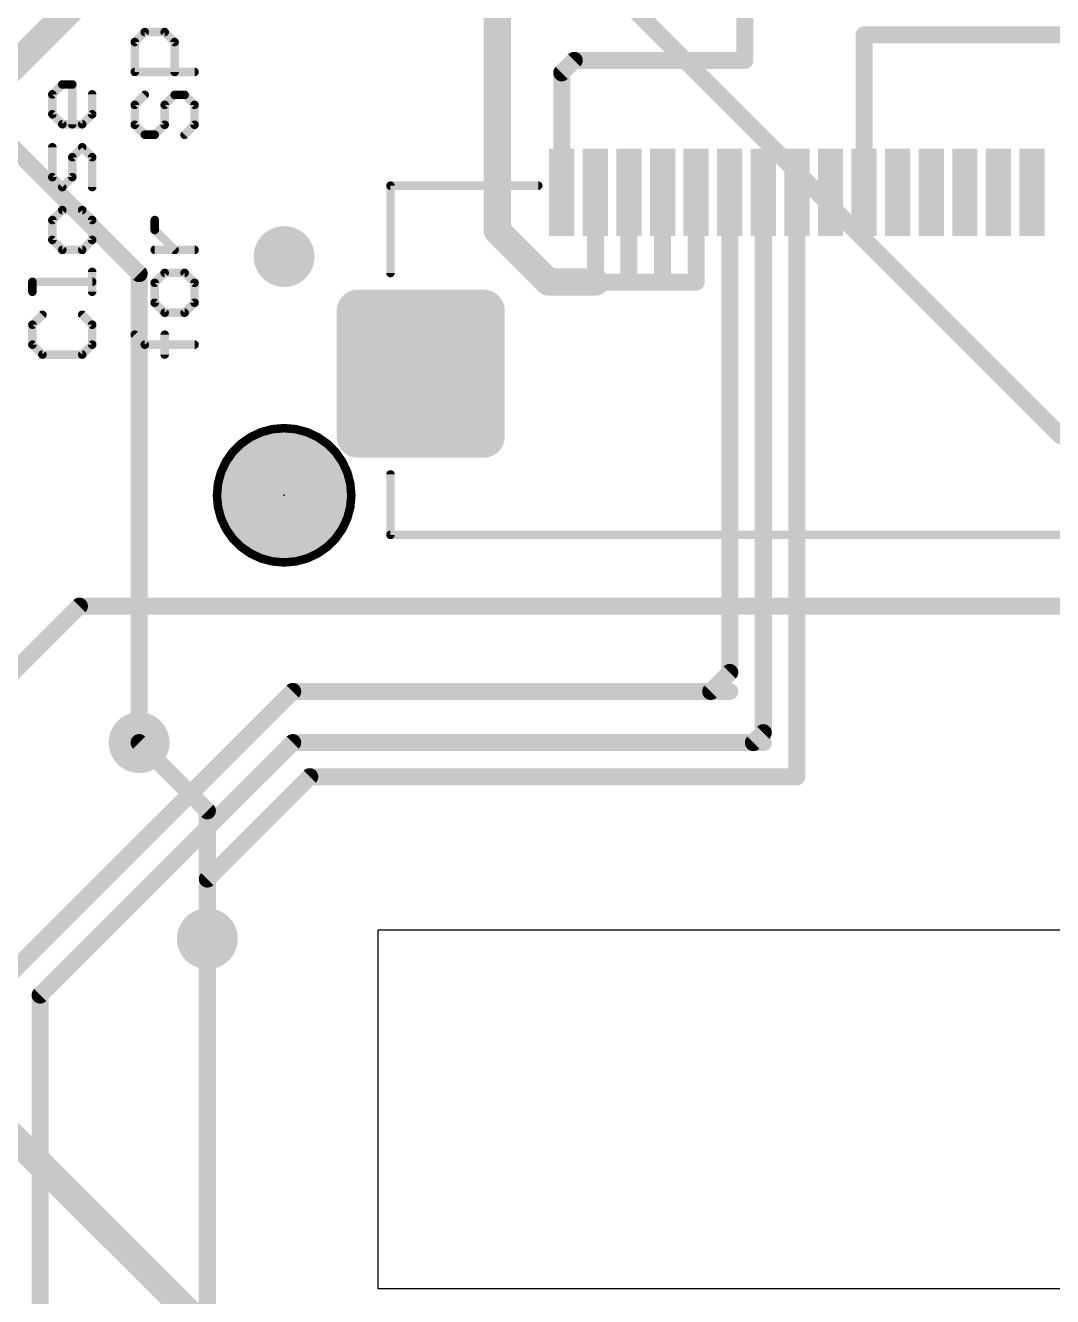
# Model space of a CAD drawing. Extents: x -37 to 43, y -51 to 71.
# Drawn here: x -20.23 to -4.94, y -21.2 to -2.27 of the extents above; entities that cross this region are included whole.
import ezdxf

# ---------------------------------------------------------------- set-up
doc = ezdxf.new("R2010")
doc.units = 0
for name, color, linetype in [('1', 12, 'CONTINUOUS'), ('16', 132, 'CONTINUOUS'), ('18', 110, 'CONTINUOUS'), ('20', 53, 'CONTINUOUS'), ('21', 40, 'CONTINUOUS'), ('23', 40, 'CONTINUOUS'), ('29', 253, 'CONTINUOUS'), ('41', 12, 'CONTINUOUS')]:
    doc.layers.add(name, color=color, linetype=linetype)

# ---------------------------------------------------------------- blocks, each defined once
blk = doc.blocks.new('PIE')
at = {"const_width": 0.5}
blk.add_lwpolyline([(0, -0.25, 1), (0, 0.25, 1), (0, -0.25)], format="xyb", dxfattribs=at)
blk = doc.blocks.new('RECT')
blk.add_solid([(-0.5, -0.5), (0.5, -0.5), (-0.5, 0.5), (0.5, 0.5)])
blk = doc.blocks.new('RECT384000X384000R25')
at = {"const_width": 0.3}
blk.add_lwpolyline([(1.05, -0.9), (1.05, 0.9, 0.4142), (0.9, 1.05), (-0.9, 1.05, 0.4142), (-1.05, 0.9), (-1.05, -0.9, 0.4142), (-0.9, -1.05), (0.9, -1.05, 0.4142)], format="xyb", close=True, dxfattribs=at)
blk.add_solid([(-0.9254, -0.9254), (0.9254, -0.9254), (-0.9254, 0.9254), (0.9254, 0.9254)])
blk = doc.blocks.new('RECT400256X400256R25')
at = {"const_width": 0.3127}
blk.add_lwpolyline([(1.0945, -0.9381), (1.0945, 0.9381, 0.4142), (0.9381, 1.0945), (-0.9381, 1.0945, 0.4142), (-1.0945, 0.9381), (-1.0945, -0.9381, 0.4142), (-0.9381, -1.0945), (0.9381, -1.0945, 0.4142)], format="xyb", close=True, dxfattribs=at)
blk.add_solid([(-0.9635, -0.9635), (0.9635, -0.9635), (-0.9635, 0.9635), (0.9635, 0.9635)])
blk = doc.blocks.new('ROUNDV')
at = {"const_width": 0.5}
blk.add_lwpolyline([(0, -0.25, 1), (0, 0.25, 1), (0, -0.25)], format="xyb", dxfattribs=at)

msp = doc.modelspace()

# ---------------------------------------------------------------- linework, layer by layer
at = {"layer": '1'}
for points, const_width in [([(-9.525, -2.794), (-9.525, 1.2065)], 0.254), ([(-13.208, -5.334), (-13.208, -1.463)], 0.4064), ([(-7.75, -2.413), (-1.27, -2.413)], 0.254), ([(-7.75, -4.76), (-7.75, -2.413)], 0.254), ([(-12.25, -2.979), (-12.065, -2.794)], 0.254), ([(-12.065, -2.794), (-9.525, -2.794)], 0.254), ([(-12.25, -4.76), (-12.25, -2.979)], 0.254), ([(-21.336, -3.175), (-18.542, -5.969)], 0.254), ([(-11.75, -4.76), (-11.75, -6.096)], 0.254), ([(-11.25, -4.76), (-11.25, -6.096)], 0.254), ([(-10.75, -4.76), (-10.75, -5.035)], 0.254), ([(-10.75, -4.76), (-10.75, -6.096)], 0.254), ([(-10.25, -5.08), (-10.25, -4.76)], 0.254), ([(-10.25, -4.76), (-10.25, -6.096)], 0.254), ([(-9.75, -4.76), (-9.75, -11.909)], 0.254), ([(-9.25, -4.76), (-9.25, -12.806)], 0.254), ([(-8.75, -4.76), (-8.75, -13.462)], 0.254), ([(-13.208, -5.334), (-12.446, -6.096)], 0.4064), ([(-18.542, -5.969), (-18.542, -12.954)], 0.254), ([(-12.446, -6.096), (-11.75, -6.096)], 0.4064), ([(-11.25, -6.096), (-11.75, -6.096)], 0.254), ([(-10.75, -6.096), (-11.25, -6.096)], 0.254), ([(-10.25, -6.096), (-10.75, -6.096)], 0.254), ([(-9.75, -11.909), (-10.033, -12.192)], 0.254), ([(-22.225, -18.161), (-16.256, -12.192)], 0.254), ([(-16.256, -12.192), (-10.033, -12.192)], 0.254), ([(-10.033, -12.192), (-9.75, -12.192)], 0.254), ([(-9.25, -12.806), (-9.398, -12.954)], 0.254), ([(-16.256, -12.954), (-20.0158, -16.7138)], 0.254), ([(-9.398, -12.954), (-16.256, -12.954)], 0.254), ([(-9.25, -12.954), (-9.398, -12.954)], 0.254), ([(-16.002, -13.462), (-17.526, -14.986)], 0.254), ([(-16.002, -13.462), (-8.75, -13.462)], 0.254), ([(-17.526, -14.986), (-17.526, -15.875)], 0.254), ([(-17.526, -15.875), (-17.526, -26.863)], 0.254), ([(-20.0158, -16.7138), (-20.0158, -26.9132)], 0.254)]:
    msp.add_lwpolyline(points, dxfattribs=dict(at, const_width=const_width))
for points, const_width in [([(-7.75, -2.3495, 1), (-7.75, -2.4765)], 0.127), ([(-7.6865, -2.413, 1), (-7.8135, -2.413)], 0.127), ([(-12.065, -2.7305, 1), (-12.065, -2.8575)], 0.127), ([(-12.0201, -2.8389, 1), (-12.1099, -2.7491)], 0.127), ([(-9.5885, -2.794, 1), (-9.4615, -2.794)], 0.127), ([(-9.525, -2.8575, 1), (-9.525, -2.7305)], 0.127), ([(-12.1865, -2.979, 1), (-12.3135, -2.979)], 0.127), ([(-12.2949, -2.9341, 1), (-12.2051, -3.0239)], 0.127), ([(-12.3135, -4.76, 1), (-12.1865, -4.76)], 0.127), ([(-11.6865, -4.76, 1), (-11.8135, -4.76)], 0.127), ([(-11.1865, -4.76, 1), (-11.3135, -4.76)], 0.127), ([(-10.6865, -4.76, 1), (-10.8135, -4.76)], 0.127), ([(-10.6865, -4.76, 1), (-10.8135, -4.76)], 0.127), ([(-10.1865, -4.76, 1), (-10.3135, -4.76)], 0.127), ([(-10.1865, -4.76, 1), (-10.3135, -4.76)], 0.127), ([(-9.6865, -4.76, 1), (-9.8135, -4.76)], 0.127), ([(-9.1865, -4.76, 1), (-9.3135, -4.76)], 0.127), ([(-8.6865, -4.76, 1), (-8.8135, -4.76)], 0.127), ([(-7.8135, -4.76, 1), (-7.6865, -4.76)], 0.127), ([(-10.8135, -5.035, 1), (-10.6865, -5.035)], 0.127), ([(-10.3135, -5.08, 1), (-10.1865, -5.08)], 0.127), ([(-13.3096, -5.334, 1), (-13.1064, -5.334)], 0.2032), ([(-13.1362, -5.2622, 1), (-13.2798, -5.4058)], 0.2032), ([(-18.4785, -5.969, 1), (-18.6055, -5.969)], 0.127), ([(-18.5869, -6.0139, 1), (-18.4971, -5.9241)], 0.127), ([(-12.446, -5.9944, 1), (-12.446, -6.1976)], 0.2032), ([(-12.5178, -6.1678, 1), (-12.3742, -6.0242)], 0.2032), ([(-11.75, -6.0325, 1), (-11.75, -6.1595)], 0.127), ([(-11.8135, -6.096, 1), (-11.6865, -6.096)], 0.127), ([(-11.75, -6.1976, 1), (-11.75, -5.9944)], 0.2032), ([(-11.25, -6.0325, 1), (-11.25, -6.1595)], 0.127), ([(-11.3135, -6.096, 1), (-11.1865, -6.096)], 0.127), ([(-11.25, -6.1595, 1), (-11.25, -6.0325)], 0.127), ([(-10.75, -6.0325, 1), (-10.75, -6.1595)], 0.127), ([(-10.8135, -6.096, 1), (-10.6865, -6.096)], 0.127), ([(-10.75, -6.1595, 1), (-10.75, -6.0325)], 0.127), ([(-10.3135, -6.096, 1), (-10.1865, -6.096)], 0.127), ([(-10.25, -6.1595, 1), (-10.25, -6.0325)], 0.127), ([(-9.8135, -11.909, 1), (-9.6865, -11.909)], 0.127), ([(-9.7051, -11.9539, 1), (-9.7949, -11.8641)], 0.127), ([(-16.256, -12.1285, 1), (-16.256, -12.2555)], 0.127), ([(-16.2111, -12.2369, 1), (-16.3009, -12.1471)], 0.127), ([(-10.033, -12.1285, 1), (-10.033, -12.2555)], 0.127), ([(-10.0779, -12.1471, 1), (-9.9881, -12.2369)], 0.127), ([(-10.033, -12.2555, 1), (-10.033, -12.1285)], 0.127), ([(-9.75, -12.2555, 1), (-9.75, -12.1285)], 0.127), ([(-9.2051, -12.8509, 1), (-9.2949, -12.7611)], 0.127), ([(-16.256, -12.8905, 1), (-16.256, -13.0175)], 0.127), ([(-16.2111, -12.9989, 1), (-16.3009, -12.9091)], 0.127), ([(-9.398, -12.8905, 1), (-9.398, -13.0175)], 0.127), ([(-9.4429, -12.9091, 1), (-9.3531, -12.9989)], 0.127), ([(-9.398, -13.0175, 1), (-9.398, -12.8905)], 0.127), ([(-9.3135, -12.806, 1), (-9.1865, -12.806)], 0.127), ([(-9.25, -13.0175, 1), (-9.25, -12.8905)], 0.127), ([(-18.6055, -12.954, 1), (-18.4785, -12.954)], 0.127), ([(-16.002, -13.3985, 1), (-16.002, -13.5255)], 0.127), ([(-15.9571, -13.5069, 1), (-16.0469, -13.4171)], 0.127), ([(-8.8135, -13.462, 1), (-8.6865, -13.462)], 0.127), ([(-8.75, -13.5255, 1), (-8.75, -13.3985)], 0.127), ([(-17.4625, -14.986, 1), (-17.5895, -14.986)], 0.127), ([(-17.5709, -14.9411, 1), (-17.4811, -15.0309)], 0.127), ([(-17.4625, -15.875, 1), (-17.5895, -15.875)], 0.127), ([(-17.5895, -15.875, 1), (-17.4625, -15.875)], 0.127), ([(-19.9523, -16.7138, 1), (-20.0793, -16.7138)], 0.127), ([(-20.0607, -16.6689, 1), (-19.9709, -16.7587)], 0.127)]:
    msp.add_lwpolyline(points, format="xyb", dxfattribs=dict(at, const_width=const_width))
at = {"layer": '16'}
for points, const_width in [([(-4.826, -8.382), (-16.256, 3.048)], 0.254), ([(-23.241, -5.715), (-16.891, 0.635)], 0.4064), ([(-1.651, -8.382), (-4.826, -8.382)], 0.254), ([(-21.717, -13.208), (-19.431, -10.922)], 0.254), ([(-19.431, -10.922), (11.684, -10.922)], 0.254), ([(-18.542, -12.954), (-17.526, -13.97)], 0.254), ([(-17.526, -13.97), (-17.526, -15.875)], 0.254), ([(-16.129, -23.114), (-23.241, -16.002)], 0.4064)]:
    msp.add_lwpolyline(points, dxfattribs=dict(at, const_width=const_width))
at = {"layer": '16', "const_width": 0.127}
for points in [[(-4.826, -8.3185, 1), (-4.826, -8.4455)], [(-19.431, -10.8585, 1), (-19.431, -10.9855)], [(-19.3861, -10.9669, 1), (-19.4759, -10.8771)], [(-18.4971, -12.9091, 1), (-18.5869, -12.9989)], [(-17.4625, -13.97, 1), (-17.5895, -13.97)], [(-17.5709, -14.0149, 1), (-17.4811, -13.9251)], [(-17.5895, -15.875, 1), (-17.4625, -15.875)]]:
    msp.add_lwpolyline(points, format="xyb", dxfattribs=at)
at = {"layer": '20'}
for p, q in [((-14.986, -15.748), (-14.986, -21.082)), ((14.986, -15.748), (-14.986, -15.748)), ((-14.986, -21.082), (14.986, -21.082))]:
    msp.add_line(p, q, dxfattribs=at)
at = {"layer": '21', "const_width": 0.127}
for points in [[(-18.6063, -2.5208), (-18.458, -2.3725)], [(-18.6063, -2.9657), (-18.6063, -2.5208)], [(-18.458, -2.3725), (-18.1614, -2.3725)], [(-18.1614, -2.3725), (-18.0131, -2.5208)], [(-18.0131, -2.5208), (-18.0131, -2.9657)], [(-17.7165, -2.9657), (-18.6063, -2.9657)], [(-19.8337, -3.3004), (-19.6854, -3.1521)], [(-19.6854, -3.1521), (-19.5371, -3.1521)], [(-19.5371, -3.1521), (-19.5371, -3.7453)], [(-19.8337, -3.597), (-19.8337, -3.3004)], [(-19.2405, -3.3004), (-19.2405, -3.597)], [(-18.458, -3.308), (-18.6063, -3.4563)], [(-18.6063, -3.4563), (-18.6063, -3.7529)], [(-18.1614, -3.4563), (-18.0131, -3.308)], [(-18.1614, -3.7529), (-18.1614, -3.4563)], [(-18.0131, -3.308), (-17.8648, -3.308)], [(-17.8648, -3.308), (-17.7165, -3.4563)], [(-17.7165, -3.4563), (-17.7165, -3.7529)], [(-19.6854, -3.7453), (-19.8337, -3.597)], [(-19.2405, -3.597), (-19.3888, -3.7453)], [(-19.3888, -3.7453), (-19.6854, -3.7453)], [(-18.6063, -3.7529), (-18.458, -3.9012)], [(-18.3097, -3.9012), (-18.1614, -3.7529)], [(-17.7165, -3.7529), (-17.8648, -3.9012)], [(-18.458, -3.9012), (-18.3097, -3.9012)], [(-19.8337, -4.5325), (-19.8337, -4.0876)], [(-19.3888, -4.0876), (-19.5371, -4.2359)], [(-19.2405, -4.2359), (-19.3888, -4.0876)], [(-19.5371, -4.2359), (-19.5371, -4.5325)], [(-19.2405, -4.6808), (-19.2405, -4.2359)], [(-19.6854, -4.6808), (-19.8337, -4.5325)], [(-19.5371, -4.5325), (-19.6854, -4.6808)], [(-12.6, -4.66), (-14.8, -4.66)], [(-14.8, -4.66), (-14.8, -5.96)], [(-19.6854, -5.0231), (-19.8337, -5.1714)], [(-19.8337, -5.1714), (-19.8337, -5.468)], [(-19.3888, -5.0231), (-19.6854, -5.0231)], [(-19.2405, -5.1714), (-19.3888, -5.0231)], [(-19.2405, -5.468), (-19.2405, -5.1714)], [(-18.3097, -5.3197), (-18.3097, -5.1714)], [(-18.0131, -5.6163), (-18.3097, -5.3197)], [(-19.8337, -5.468), (-19.6854, -5.6163)], [(-19.3888, -5.6163), (-19.2405, -5.468)], [(-19.6854, -5.6163), (-19.3888, -5.6163)], [(-17.7165, -5.6163), (-18.3097, -5.6163)], [(-20.1303, -6.24), (-20.1303, -6.0917)], [(-20.1303, -6.0917), (-19.2405, -6.0917)], [(-19.2405, -6.24), (-19.2405, -5.9434)], [(-18.1614, -5.9587), (-18.3097, -6.1069)], [(-18.3097, -6.1069), (-18.3097, -6.4035)], [(-17.8648, -5.9587), (-18.1614, -5.9587)], [(-17.7165, -6.1069), (-17.8648, -5.9587)], [(-17.7165, -6.4035), (-17.7165, -6.1069)], [(-18.3097, -6.4035), (-18.1614, -6.5518)], [(-17.8648, -6.5518), (-17.7165, -6.4035)], [(-19.982, -6.5823), (-20.1303, -6.7306)], [(-19.2405, -6.7306), (-19.3888, -6.5823)], [(-18.1614, -6.5518), (-17.8648, -6.5518)], [(-20.1303, -6.7306), (-20.1303, -7.0272)], [(-19.2405, -7.0272), (-19.2405, -6.7306)], [(-20.1303, -7.0272), (-19.982, -7.1755)], [(-19.3888, -7.1755), (-19.2405, -7.0272)], [(-18.458, -7.0272), (-18.6063, -6.8789)], [(-17.7165, -7.0272), (-18.458, -7.0272)], [(-18.1614, -7.1755), (-18.1614, -6.8789)], [(-19.982, -7.1755), (-19.3888, -7.1755)], [(-14.8, -8.96), (-14.8, -9.86)], [(-14.8, -9.86), (14.8, -9.86)]]:
    msp.add_lwpolyline(points, dxfattribs=at)
at = {"layer": '21', "const_width": 0.0635}
for points in [[(-18.5745, -2.5208, 1), (-18.638, -2.5208)], [(-18.458, -2.3407, 1), (-18.458, -2.4042)], [(-18.4355, -2.3949, 1), (-18.4804, -2.35)], [(-18.1389, -2.35, 1), (-18.1838, -2.3949)], [(-18.1614, -2.4042, 1), (-18.1614, -2.3407)], [(-17.9813, -2.5208, 1), (-18.0448, -2.5208)], [(-18.6287, -2.4983, 1), (-18.5838, -2.5432)], [(-18.0355, -2.5432, 1), (-17.9906, -2.4983)], [(-18.6063, -2.9339, 1), (-18.6063, -2.9974)], [(-18.638, -2.9657, 1), (-18.5745, -2.9657)], [(-18.0448, -2.9657, 1), (-17.9813, -2.9657)], [(-17.7165, -2.9974, 1), (-17.7165, -2.9339)], [(-19.6854, -3.1203, 1), (-19.6854, -3.1838)], [(-19.6629, -3.1745, 1), (-19.7078, -3.1296)], [(-19.5053, -3.1521, 1), (-19.5688, -3.1521)], [(-19.5371, -3.1838, 1), (-19.5371, -3.1203)], [(-19.8019, -3.3004, 1), (-19.8654, -3.3004)], [(-19.8561, -3.2779, 1), (-19.8112, -3.3228)], [(-19.2088, -3.3004, 1), (-19.2722, -3.3004)], [(-18.5745, -3.4563, 1), (-18.638, -3.4563)], [(-18.6287, -3.4339, 1), (-18.5838, -3.4788)], [(-18.4355, -3.3305, 1), (-18.4804, -3.2856)], [(-18.1296, -3.4563, 1), (-18.1931, -3.4563)], [(-18.1838, -3.4339, 1), (-18.1389, -3.4788)], [(-18.0131, -3.2763, 1), (-18.0131, -3.3398)], [(-17.9906, -3.3305, 1), (-18.0355, -3.2856)], [(-17.8423, -3.2856, 1), (-17.8872, -3.3305)], [(-17.8648, -3.3398, 1), (-17.8648, -3.2763)], [(-17.6848, -3.4563, 1), (-17.7482, -3.4563)], [(-17.739, -3.4788, 1), (-17.694, -3.4339)], [(-19.8112, -3.5745, 1), (-19.8561, -3.6194)], [(-19.8654, -3.597, 1), (-19.8019, -3.597)], [(-19.2722, -3.597, 1), (-19.2088, -3.597)], [(-19.218, -3.6194, 1), (-19.263, -3.5745)], [(-19.6854, -3.7135, 1), (-19.6854, -3.777)], [(-19.7078, -3.7677, 1), (-19.6629, -3.7228)], [(-19.5688, -3.7453, 1), (-19.5053, -3.7453)], [(-19.4112, -3.7228, 1), (-19.3663, -3.7677)], [(-19.3888, -3.777, 1), (-19.3888, -3.7135)], [(-18.638, -3.7529, 1), (-18.5745, -3.7529)], [(-18.5838, -3.7304, 1), (-18.6287, -3.7753)], [(-18.1931, -3.7529, 1), (-18.1296, -3.7529)], [(-18.1389, -3.7753, 1), (-18.1838, -3.7304)], [(-17.7482, -3.7529, 1), (-17.6848, -3.7529)], [(-17.694, -3.7753, 1), (-17.739, -3.7304)], [(-18.458, -3.8694, 1), (-18.458, -3.9329)], [(-18.4804, -3.9236, 1), (-18.4355, -3.8787)], [(-18.3321, -3.8787, 1), (-18.2872, -3.9236)], [(-18.3097, -3.9329, 1), (-18.3097, -3.8694)], [(-17.8872, -3.8787, 1), (-17.8423, -3.9236)], [(-19.8019, -4.0876, 1), (-19.8654, -4.0876)], [(-19.3663, -4.0652, 1), (-19.4112, -4.1101)], [(-19.3663, -4.1101, 1), (-19.4112, -4.0652)], [(-19.5053, -4.2359, 1), (-19.5688, -4.2359)], [(-19.5595, -4.2135, 1), (-19.5146, -4.2584)], [(-19.2088, -4.2359, 1), (-19.2722, -4.2359)], [(-19.263, -4.2584, 1), (-19.218, -4.2135)], [(-19.8112, -4.51, 1), (-19.8561, -4.5549)], [(-19.8654, -4.5325, 1), (-19.8019, -4.5325)], [(-19.5688, -4.5325, 1), (-19.5053, -4.5325)], [(-19.5146, -4.5549, 1), (-19.5595, -4.51)], [(-19.7078, -4.6583, 1), (-19.6629, -4.7032)], [(-19.7078, -4.7032, 1), (-19.6629, -4.6583)], [(-19.2722, -4.6808, 1), (-19.2088, -4.6808)], [(-14.7683, -4.66, 1), (-14.8318, -4.66)], [(-14.8, -4.6283, 1), (-14.8, -4.6917)], [(-12.6, -4.6917, 1), (-12.6, -4.6283)], [(-19.8019, -5.1714, 1), (-19.8654, -5.1714)], [(-19.6854, -4.9914, 1), (-19.6854, -5.0549)], [(-19.6629, -5.0456, 1), (-19.7078, -5.0007)], [(-19.3663, -5.0007, 1), (-19.4112, -5.0456)], [(-19.3888, -5.0549, 1), (-19.3888, -4.9914)], [(-19.2088, -5.1714, 1), (-19.2722, -5.1714)], [(-18.2779, -5.1714, 1), (-18.3414, -5.1714)], [(-19.8561, -5.149, 1), (-19.8112, -5.1939)], [(-19.263, -5.1939, 1), (-19.218, -5.149)], [(-18.2872, -5.2973, 1), (-18.3321, -5.3422)], [(-18.3414, -5.3197, 1), (-18.2779, -5.3197)], [(-19.8112, -5.4456, 1), (-19.8561, -5.4905)], [(-19.8654, -5.468, 1), (-19.8019, -5.468)], [(-19.2722, -5.468, 1), (-19.2088, -5.468)], [(-19.218, -5.4905, 1), (-19.263, -5.4456)], [(-19.6854, -5.5846, 1), (-19.6854, -5.6481)], [(-19.7078, -5.6388, 1), (-19.6629, -5.5939)], [(-19.4112, -5.5939, 1), (-19.3663, -5.6388)], [(-19.3888, -5.6481, 1), (-19.3888, -5.5846)], [(-18.3097, -5.5846, 1), (-18.3097, -5.6481)], [(-18.0355, -5.6388, 1), (-17.9906, -5.5939)], [(-17.7165, -5.6481, 1), (-17.7165, -5.5846)], [(-20.1303, -6.0599, 1), (-20.1303, -6.1234)], [(-20.0985, -6.0917, 1), (-20.162, -6.0917)], [(-19.2088, -5.9434, 1), (-19.2722, -5.9434)], [(-19.2405, -6.1234, 1), (-19.2405, -6.0599)], [(-18.2779, -6.1069, 1), (-18.3414, -6.1069)], [(-18.3321, -6.0845, 1), (-18.2872, -6.1294)], [(-18.1614, -5.9269, 1), (-18.1614, -5.9904)], [(-18.1389, -5.9811, 1), (-18.1838, -5.9362)], [(-17.8423, -5.9362, 1), (-17.8872, -5.9811)], [(-17.8648, -5.9904, 1), (-17.8648, -5.9269)], [(-17.6848, -6.1069, 1), (-17.7482, -6.1069)], [(-17.739, -6.1294, 1), (-17.694, -6.0845)], [(-14.8318, -5.96, 1), (-14.7683, -5.96)], [(-20.162, -6.24, 1), (-20.0985, -6.24)], [(-19.2722, -6.24, 1), (-19.2088, -6.24)], [(-18.2872, -6.3811, 1), (-18.3321, -6.426)], [(-18.3414, -6.4035, 1), (-18.2779, -6.4035)], [(-17.7482, -6.4035, 1), (-17.6848, -6.4035)], [(-17.694, -6.426, 1), (-17.739, -6.3811)], [(-19.9595, -6.6048, 1), (-20.0044, -6.5599)], [(-19.3663, -6.5599, 1), (-19.4112, -6.6048)], [(-18.1614, -6.5201, 1), (-18.1614, -6.5836)], [(-18.1838, -6.5743, 1), (-18.1389, -6.5294)], [(-17.8872, -6.5294, 1), (-17.8423, -6.5743)], [(-17.8648, -6.5836, 1), (-17.8648, -6.5201)], [(-20.0985, -6.7306, 1), (-20.162, -6.7306)], [(-20.1527, -6.7082, 1), (-20.1078, -6.7531)], [(-19.2088, -6.7306, 1), (-19.2722, -6.7306)], [(-19.263, -6.7531, 1), (-19.218, -6.7082)], [(-20.1078, -7.0048, 1), (-20.1527, -7.0497)], [(-20.162, -7.0272, 1), (-20.0985, -7.0272)], [(-19.2722, -7.0272, 1), (-19.2088, -7.0272)], [(-19.218, -7.0497, 1), (-19.263, -7.0048)], [(-18.5838, -6.8565, 1), (-18.6287, -6.9014)], [(-18.458, -6.9955, 1), (-18.458, -7.059)], [(-18.4804, -7.0497, 1), (-18.4355, -7.0048)], [(-18.1296, -6.8789, 1), (-18.1931, -6.8789)], [(-17.7165, -7.059, 1), (-17.7165, -6.9955)], [(-19.982, -7.1438, 1), (-19.982, -7.2073)], [(-20.0044, -7.198, 1), (-19.9595, -7.153)], [(-19.4112, -7.153, 1), (-19.3663, -7.198)], [(-19.3888, -7.2073, 1), (-19.3888, -7.1438)], [(-18.1931, -7.1755, 1), (-18.1296, -7.1755)], [(-14.7683, -8.96, 1), (-14.8318, -8.96)], [(-14.8, -9.8283, 1), (-14.8, -9.8918)], [(-14.8318, -9.86, 1), (-14.7683, -9.86)]]:
    msp.add_lwpolyline(points, format="xyb", dxfattribs=at)
at = {"layer": '23'}
msp.add_point((-16.383, -9.271), dxfattribs=at)
at = {"layer": '29', "const_width": 0.127}
for points in [[(-16.725, -8.3313), (-16.883, -8.405)], [(-16.8337, -8.382), (-15.9323, -8.382)], [(-16.5566, -8.2862), (-16.725, -8.3313)], [(-16.383, -8.271), (-16.5566, -8.2862)], [(-16.2094, -8.2862), (-16.383, -8.271)], [(-16.041, -8.3313), (-16.2094, -8.2862)], [(-15.883, -8.405), (-16.041, -8.3313)], [(-17.0258, -8.505), (-17.149, -8.6282)], [(-17.0298, -8.509), (-15.7362, -8.509)], [(-16.883, -8.405), (-17.0258, -8.505)], [(-15.7402, -8.505), (-15.883, -8.405)], [(-15.617, -8.6282), (-15.7402, -8.505)], [(-17.249, -8.771), (-17.3227, -8.929)], [(-17.149, -8.6282), (-17.249, -8.771)], [(-17.2434, -8.763), (-15.5226, -8.763)], [(-17.1545, -8.636), (-15.6115, -8.636)], [(-15.517, -8.771), (-15.617, -8.6282)], [(-15.4433, -8.929), (-15.517, -8.771)], [(-17.3227, -8.929), (-17.3678, -9.0974)], [(-17.3045, -8.89), (-15.4615, -8.89)], [(-15.3982, -9.0974), (-15.4433, -8.929)], [(-17.3678, -9.0974), (-17.383, -9.271)], [(-17.3719, -9.144), (-15.3941, -9.144)], [(-17.3463, -9.017), (-15.4197, -9.017)], [(-15.383, -9.271), (-15.3982, -9.0974)], [(-17.383, -9.271), (-17.3678, -9.4446)], [(-17.383, -9.271), (-15.383, -9.271)], [(-15.3982, -9.4446), (-15.383, -9.271)], [(-17.3719, -9.398), (-15.3941, -9.398)], [(-17.3678, -9.4446), (-17.3227, -9.613)], [(-17.3463, -9.525), (-15.4197, -9.525)], [(-15.4433, -9.613), (-15.3982, -9.4446)], [(-17.3227, -9.613), (-17.249, -9.771)], [(-17.3045, -9.652), (-15.4615, -9.652)], [(-15.517, -9.771), (-15.4433, -9.613)], [(-17.249, -9.771), (-17.149, -9.9138)], [(-17.2434, -9.779), (-15.5226, -9.779)], [(-17.1545, -9.906), (-15.6115, -9.906)], [(-15.617, -9.9138), (-15.517, -9.771)], [(-17.149, -9.9138), (-17.0258, -10.037)], [(-17.0298, -10.033), (-15.7362, -10.033)], [(-17.0258, -10.037), (-16.883, -10.137)], [(-15.883, -10.137), (-15.7402, -10.037)], [(-15.7402, -10.037), (-15.617, -9.9138)], [(-16.883, -10.137), (-16.725, -10.2107)], [(-16.8337, -10.16), (-15.9323, -10.16)], [(-16.725, -10.2107), (-16.5566, -10.2558)], [(-16.5566, -10.2558), (-16.383, -10.271)], [(-16.383, -10.271), (-16.2094, -10.2558)], [(-16.2094, -10.2558), (-16.041, -10.2107)], [(-16.041, -10.2107), (-15.883, -10.137)]]:
    msp.add_lwpolyline(points, dxfattribs=at)
at = {"layer": '29', "const_width": 0.0635}
for points in [[(-16.8337, -8.3502, 1), (-16.8337, -8.4138)], [(-16.7332, -8.3006, 1), (-16.7168, -8.362)], [(-16.7116, -8.3601, 1), (-16.7384, -8.3025)], [(-16.5594, -8.2546, 1), (-16.5539, -8.3178)], [(-16.5484, -8.3169, 1), (-16.5649, -8.2555)], [(-16.3802, -8.2394, 1), (-16.3858, -8.3026)], [(-16.3802, -8.3026, 1), (-16.3858, -8.2394)], [(-16.2011, -8.2555, 1), (-16.2176, -8.3169)], [(-16.2121, -8.3178, 1), (-16.2066, -8.2546)], [(-16.0276, -8.3025, 1), (-16.0544, -8.3601)], [(-16.0492, -8.362, 1), (-16.0328, -8.3006)], [(-15.9323, -8.4138, 1), (-15.9323, -8.3502)], [(-17.0298, -8.4772, 1), (-17.0298, -8.5408)], [(-17.044, -8.4789, 1), (-17.0076, -8.531)], [(-17.0033, -8.5274, 1), (-17.0482, -8.4825)], [(-16.8964, -8.3762, 1), (-16.8696, -8.4338)], [(-16.8648, -8.431, 1), (-16.9012, -8.379)], [(-15.8648, -8.379, 1), (-15.9012, -8.431)], [(-15.8964, -8.4338, 1), (-15.8696, -8.3762)], [(-15.7178, -8.4825, 1), (-15.7627, -8.5274)], [(-15.7584, -8.531, 1), (-15.722, -8.4789)], [(-15.7362, -8.5408, 1), (-15.7362, -8.4772)], [(-17.2202, -8.7844, 1), (-17.2778, -8.7576)], [(-17.2434, -8.7312, 1), (-17.2434, -8.7948)], [(-17.1545, -8.6043, 1), (-17.1545, -8.6678)], [(-17.1715, -8.6058, 1), (-17.1266, -8.6507)], [(-17.123, -8.6464, 1), (-17.1751, -8.61)], [(-15.5909, -8.61, 1), (-15.643, -8.6464)], [(-15.6394, -8.6507, 1), (-15.5945, -8.6058)], [(-15.6115, -8.6678, 1), (-15.6115, -8.6043)], [(-15.4882, -8.7576, 1), (-15.5458, -8.7844)], [(-15.5226, -8.7948, 1), (-15.5226, -8.7312)], [(-17.3515, -8.9156, 1), (-17.2939, -8.9424)], [(-17.292, -8.9372, 1), (-17.3534, -8.9208)], [(-17.3045, -8.8582, 1), (-17.3045, -8.9218)], [(-17.275, -8.7528, 1), (-17.223, -8.7892)], [(-15.543, -8.7892, 1), (-15.491, -8.7528)], [(-15.4126, -8.9208, 1), (-15.474, -8.9372)], [(-15.4721, -8.9424, 1), (-15.4145, -8.9156)], [(-15.4615, -8.9218, 1), (-15.4615, -8.8582)], [(-17.3719, -9.1122, 1), (-17.3719, -9.1758)], [(-17.3985, -9.0891, 1), (-17.3371, -9.1056)], [(-17.3362, -9.1001, 1), (-17.3994, -9.0946)], [(-17.3463, -8.9853, 1), (-17.3463, -9.0488)], [(-15.3666, -9.0946, 1), (-15.4298, -9.1001)], [(-15.4289, -9.1056, 1), (-15.3675, -9.0891)], [(-15.4197, -9.0488, 1), (-15.4197, -8.9853)], [(-15.3941, -9.1758, 1), (-15.3941, -9.1122)], [(-17.3514, -9.2682, 1), (-17.4146, -9.2738)], [(-17.383, -9.2393, 1), (-17.383, -9.3028)], [(-17.4146, -9.2682, 1), (-17.3514, -9.2738)], [(-15.4146, -9.2738, 1), (-15.3514, -9.2682)], [(-15.3514, -9.2738, 1), (-15.4146, -9.2682)], [(-15.383, -9.3028, 1), (-15.383, -9.2393)], [(-17.3719, -9.3662, 1), (-17.3719, -9.4298)], [(-17.3371, -9.4364, 1), (-17.3985, -9.4529)], [(-17.3994, -9.4474, 1), (-17.3362, -9.4419)], [(-17.3463, -9.4932, 1), (-17.3463, -9.5568)], [(-15.4298, -9.4419, 1), (-15.3666, -9.4474)], [(-15.3675, -9.4529, 1), (-15.4289, -9.4364)], [(-15.4197, -9.5568, 1), (-15.4197, -9.4932)], [(-15.3941, -9.4298, 1), (-15.3941, -9.3662)], [(-17.2939, -9.5996, 1), (-17.3515, -9.6264)], [(-17.3534, -9.6212, 1), (-17.292, -9.6048)], [(-17.3045, -9.6203, 1), (-17.3045, -9.6838)], [(-15.474, -9.6048, 1), (-15.4126, -9.6212)], [(-15.4145, -9.6264, 1), (-15.4721, -9.5996)], [(-15.4615, -9.6838, 1), (-15.4615, -9.6203)], [(-17.223, -9.7528, 1), (-17.275, -9.7892)], [(-17.2778, -9.7844, 1), (-17.2202, -9.7576)], [(-17.2434, -9.7472, 1), (-17.2434, -9.8108)], [(-17.1545, -9.8742, 1), (-17.1545, -9.9378)], [(-15.6115, -9.9378, 1), (-15.6115, -9.8742)], [(-15.5458, -9.7576, 1), (-15.4882, -9.7844)], [(-15.491, -9.7892, 1), (-15.543, -9.7528)], [(-15.5226, -9.8108, 1), (-15.5226, -9.7472)], [(-17.1266, -9.8913, 1), (-17.1715, -9.9362)], [(-17.1751, -9.932, 1), (-17.123, -9.8956)], [(-17.0298, -10.0013, 1), (-17.0298, -10.0648)], [(-17.0076, -10.011, 1), (-17.044, -10.0631)], [(-17.0482, -10.0595, 1), (-17.0033, -10.0146)], [(-15.7627, -10.0146, 1), (-15.7178, -10.0595)], [(-15.722, -10.0631, 1), (-15.7584, -10.011)], [(-15.7362, -10.0648, 1), (-15.7362, -10.0013)], [(-15.643, -9.8956, 1), (-15.5909, -9.932)], [(-15.5945, -9.9362, 1), (-15.6394, -9.8913)], [(-16.8696, -10.1082, 1), (-16.8964, -10.1658)], [(-16.9012, -10.163, 1), (-16.8648, -10.111)], [(-16.8337, -10.1282, 1), (-16.8337, -10.1918)], [(-16.7168, -10.18, 1), (-16.7332, -10.2414)], [(-16.7384, -10.2395, 1), (-16.7116, -10.1819)], [(-16.5539, -10.2242, 1), (-16.5594, -10.2874)], [(-16.5649, -10.2865, 1), (-16.5484, -10.2251)], [(-16.3858, -10.2394, 1), (-16.3802, -10.3026)], [(-16.3858, -10.3026, 1), (-16.3802, -10.2394)], [(-16.2176, -10.2251, 1), (-16.2011, -10.2865)], [(-16.2066, -10.2874, 1), (-16.2121, -10.2242)], [(-16.0544, -10.1819, 1), (-16.0276, -10.2395)], [(-16.0328, -10.2414, 1), (-16.0492, -10.18)], [(-15.9323, -10.1918, 1), (-15.9323, -10.1282)], [(-15.9012, -10.111, 1), (-15.8648, -10.163)], [(-15.8696, -10.1658, 1), (-15.8964, -10.1082)]]:
    msp.add_lwpolyline(points, format="xyb", dxfattribs=at)
at = {"layer": '41', "const_width": 0.127}
for points in [[(-16.725, -8.3313), (-16.883, -8.405)], [(-16.8337, -8.382), (-15.9323, -8.382)], [(-16.5566, -8.2862), (-16.725, -8.3313)], [(-16.383, -8.271), (-16.5566, -8.2862)], [(-16.2094, -8.2862), (-16.383, -8.271)], [(-16.041, -8.3313), (-16.2094, -8.2862)], [(-15.883, -8.405), (-16.041, -8.3313)], [(-17.0258, -8.505), (-17.149, -8.6282)], [(-17.0298, -8.509), (-15.7362, -8.509)], [(-16.883, -8.405), (-17.0258, -8.505)], [(-15.7402, -8.505), (-15.883, -8.405)], [(-15.617, -8.6282), (-15.7402, -8.505)], [(-17.249, -8.771), (-17.3227, -8.929)], [(-17.149, -8.6282), (-17.249, -8.771)], [(-17.2434, -8.763), (-15.5226, -8.763)], [(-17.1545, -8.636), (-15.6115, -8.636)], [(-15.517, -8.771), (-15.617, -8.6282)], [(-15.4433, -8.929), (-15.517, -8.771)], [(-17.3227, -8.929), (-17.3678, -9.0974)], [(-17.3045, -8.89), (-15.4615, -8.89)], [(-15.3982, -9.0974), (-15.4433, -8.929)], [(-17.3678, -9.0974), (-17.383, -9.271)], [(-17.3719, -9.144), (-15.3941, -9.144)], [(-17.3463, -9.017), (-15.4197, -9.017)], [(-15.383, -9.271), (-15.3982, -9.0974)], [(-17.383, -9.271), (-17.3678, -9.4446)], [(-17.383, -9.271), (-15.383, -9.271)], [(-15.3982, -9.4446), (-15.383, -9.271)], [(-17.3719, -9.398), (-15.3941, -9.398)], [(-17.3678, -9.4446), (-17.3227, -9.613)], [(-17.3463, -9.525), (-15.4197, -9.525)], [(-15.4433, -9.613), (-15.3982, -9.4446)], [(-17.3227, -9.613), (-17.249, -9.771)], [(-17.3045, -9.652), (-15.4615, -9.652)], [(-15.517, -9.771), (-15.4433, -9.613)], [(-17.249, -9.771), (-17.149, -9.9138)], [(-17.2434, -9.779), (-15.5226, -9.779)], [(-17.1545, -9.906), (-15.6115, -9.906)], [(-15.617, -9.9138), (-15.517, -9.771)], [(-17.149, -9.9138), (-17.0258, -10.037)], [(-17.0298, -10.033), (-15.7362, -10.033)], [(-17.0258, -10.037), (-16.883, -10.137)], [(-15.883, -10.137), (-15.7402, -10.037)], [(-15.7402, -10.037), (-15.617, -9.9138)], [(-16.883, -10.137), (-16.725, -10.2107)], [(-16.8337, -10.16), (-15.9323, -10.16)], [(-16.725, -10.2107), (-16.5566, -10.2558)], [(-16.5566, -10.2558), (-16.383, -10.271)], [(-16.383, -10.271), (-16.2094, -10.2558)], [(-16.2094, -10.2558), (-16.041, -10.2107)], [(-16.041, -10.2107), (-15.883, -10.137)]]:
    msp.add_lwpolyline(points, dxfattribs=at)
at = {"layer": '41', "const_width": 0.0635}
for points in [[(-16.8337, -8.3502, 1), (-16.8337, -8.4138)], [(-16.7332, -8.3006, 1), (-16.7168, -8.362)], [(-16.7116, -8.3601, 1), (-16.7384, -8.3025)], [(-16.5594, -8.2546, 1), (-16.5539, -8.3178)], [(-16.5484, -8.3169, 1), (-16.5649, -8.2555)], [(-16.3802, -8.2394, 1), (-16.3858, -8.3026)], [(-16.3802, -8.3026, 1), (-16.3858, -8.2394)], [(-16.2011, -8.2555, 1), (-16.2176, -8.3169)], [(-16.2121, -8.3178, 1), (-16.2066, -8.2546)], [(-16.0276, -8.3025, 1), (-16.0544, -8.3601)], [(-16.0492, -8.362, 1), (-16.0328, -8.3006)], [(-15.9323, -8.4138, 1), (-15.9323, -8.3502)], [(-17.0298, -8.4772, 1), (-17.0298, -8.5408)], [(-17.044, -8.4789, 1), (-17.0076, -8.531)], [(-17.0033, -8.5274, 1), (-17.0482, -8.4825)], [(-16.8964, -8.3762, 1), (-16.8696, -8.4338)], [(-16.8648, -8.431, 1), (-16.9012, -8.379)], [(-15.8648, -8.379, 1), (-15.9012, -8.431)], [(-15.8964, -8.4338, 1), (-15.8696, -8.3762)], [(-15.7178, -8.4825, 1), (-15.7627, -8.5274)], [(-15.7584, -8.531, 1), (-15.722, -8.4789)], [(-15.7362, -8.5408, 1), (-15.7362, -8.4772)], [(-17.2202, -8.7844, 1), (-17.2778, -8.7576)], [(-17.2434, -8.7312, 1), (-17.2434, -8.7948)], [(-17.1545, -8.6043, 1), (-17.1545, -8.6678)], [(-17.1715, -8.6058, 1), (-17.1266, -8.6507)], [(-17.123, -8.6464, 1), (-17.1751, -8.61)], [(-15.5909, -8.61, 1), (-15.643, -8.6464)], [(-15.6394, -8.6507, 1), (-15.5945, -8.6058)], [(-15.6115, -8.6678, 1), (-15.6115, -8.6043)], [(-15.4882, -8.7576, 1), (-15.5458, -8.7844)], [(-15.5226, -8.7948, 1), (-15.5226, -8.7312)], [(-17.3515, -8.9156, 1), (-17.2939, -8.9424)], [(-17.292, -8.9372, 1), (-17.3534, -8.9208)], [(-17.3045, -8.8582, 1), (-17.3045, -8.9218)], [(-17.275, -8.7528, 1), (-17.223, -8.7892)], [(-15.543, -8.7892, 1), (-15.491, -8.7528)], [(-15.4126, -8.9208, 1), (-15.474, -8.9372)], [(-15.4721, -8.9424, 1), (-15.4145, -8.9156)], [(-15.4615, -8.9218, 1), (-15.4615, -8.8582)], [(-17.3719, -9.1122, 1), (-17.3719, -9.1758)], [(-17.3985, -9.0891, 1), (-17.3371, -9.1056)], [(-17.3362, -9.1001, 1), (-17.3994, -9.0946)], [(-17.3463, -8.9853, 1), (-17.3463, -9.0488)], [(-15.3666, -9.0946, 1), (-15.4298, -9.1001)], [(-15.4289, -9.1056, 1), (-15.3675, -9.0891)], [(-15.4197, -9.0488, 1), (-15.4197, -8.9853)], [(-15.3941, -9.1758, 1), (-15.3941, -9.1122)], [(-17.3514, -9.2682, 1), (-17.4146, -9.2738)], [(-17.383, -9.2393, 1), (-17.383, -9.3028)], [(-17.4146, -9.2682, 1), (-17.3514, -9.2738)], [(-15.4146, -9.2738, 1), (-15.3514, -9.2682)], [(-15.3514, -9.2738, 1), (-15.4146, -9.2682)], [(-15.383, -9.3028, 1), (-15.383, -9.2393)], [(-17.3719, -9.3662, 1), (-17.3719, -9.4298)], [(-17.3371, -9.4364, 1), (-17.3985, -9.4529)], [(-17.3994, -9.4474, 1), (-17.3362, -9.4419)], [(-17.3463, -9.4932, 1), (-17.3463, -9.5568)], [(-15.4298, -9.4419, 1), (-15.3666, -9.4474)], [(-15.3675, -9.4529, 1), (-15.4289, -9.4364)], [(-15.4197, -9.5568, 1), (-15.4197, -9.4932)], [(-15.3941, -9.4298, 1), (-15.3941, -9.3662)], [(-17.2939, -9.5996, 1), (-17.3515, -9.6264)], [(-17.3534, -9.6212, 1), (-17.292, -9.6048)], [(-17.3045, -9.6203, 1), (-17.3045, -9.6838)], [(-15.474, -9.6048, 1), (-15.4126, -9.6212)], [(-15.4145, -9.6264, 1), (-15.4721, -9.5996)], [(-15.4615, -9.6838, 1), (-15.4615, -9.6203)], [(-17.223, -9.7528, 1), (-17.275, -9.7892)], [(-17.2778, -9.7844, 1), (-17.2202, -9.7576)], [(-17.2434, -9.7472, 1), (-17.2434, -9.8108)], [(-17.1545, -9.8742, 1), (-17.1545, -9.9378)], [(-15.6115, -9.9378, 1), (-15.6115, -9.8742)], [(-15.5458, -9.7576, 1), (-15.4882, -9.7844)], [(-15.491, -9.7892, 1), (-15.543, -9.7528)], [(-15.5226, -9.8108, 1), (-15.5226, -9.7472)], [(-17.1266, -9.8913, 1), (-17.1715, -9.9362)], [(-17.1751, -9.932, 1), (-17.123, -9.8956)], [(-17.0298, -10.0013, 1), (-17.0298, -10.0648)], [(-17.0076, -10.011, 1), (-17.044, -10.0631)], [(-17.0482, -10.0595, 1), (-17.0033, -10.0146)], [(-15.7627, -10.0146, 1), (-15.7178, -10.0595)], [(-15.722, -10.0631, 1), (-15.7584, -10.011)], [(-15.7362, -10.0648, 1), (-15.7362, -10.0013)], [(-15.643, -9.8956, 1), (-15.5909, -9.932)], [(-15.5945, -9.9362, 1), (-15.6394, -9.8913)], [(-16.8696, -10.1082, 1), (-16.8964, -10.1658)], [(-16.9012, -10.163, 1), (-16.8648, -10.111)], [(-16.8337, -10.1282, 1), (-16.8337, -10.1918)], [(-16.7168, -10.18, 1), (-16.7332, -10.2414)], [(-16.7384, -10.2395, 1), (-16.7116, -10.1819)], [(-16.5539, -10.2242, 1), (-16.5594, -10.2874)], [(-16.5649, -10.2865, 1), (-16.5484, -10.2251)], [(-16.3858, -10.2394, 1), (-16.3802, -10.3026)], [(-16.3858, -10.3026, 1), (-16.3802, -10.2394)], [(-16.2176, -10.2251, 1), (-16.2011, -10.2865)], [(-16.2066, -10.2874, 1), (-16.2121, -10.2242)], [(-16.0544, -10.1819, 1), (-16.0276, -10.2395)], [(-16.0328, -10.2414, 1), (-16.0492, -10.18)], [(-15.9323, -10.1918, 1), (-15.9323, -10.1282)], [(-15.9012, -10.111, 1), (-15.8648, -10.163)], [(-15.8696, -10.1658, 1), (-15.8964, -10.1082)]]:
    msp.add_lwpolyline(points, format="xyb", dxfattribs=at)

# ---------------------------------------------------------------- block references
at = {"layer": '1', "xscale": 0.275, "yscale": 1.2}
for p in [(-12.25, -4.76), (-11.75, -4.76), (-11.25, -4.76), (-10.75, -4.76), (-10.25, -4.76), (-9.75, -4.76), (-9.25, -4.76), (-8.75, -4.76), (-8.25, -4.76), (-7.75, -4.76), (-7.25, -4.76), (-6.75, -4.76), (-6.25, -4.76), (-5.75, -4.76), (-5.25, -4.76)]:
    msp.add_blockref('RECT', p, dxfattribs=at)
at = {"layer": '1'}
for name, p in [('RECT384000X384000R25', (-14.35, -7.46)), ('PIE', (-16.383, -9.271))]:
    msp.add_blockref(name, p, dxfattribs=at)
at = {"layer": '18', "xscale": 0.9064, "yscale": 0.9064}
for p in [(-16.383, -5.715), (-16.383, -5.715), (-18.542, -12.954), (-18.542, -12.954), (-17.526, -15.875), (-17.526, -15.875)]:
    msp.add_blockref('ROUNDV', p, dxfattribs=at)
at = {"layer": '29', "xscale": 0.3766, "yscale": 1.3016}
for p in [(-12.25, -4.76), (-11.75, -4.76), (-11.25, -4.76), (-10.75, -4.76), (-10.25, -4.76), (-9.75, -4.76), (-9.25, -4.76), (-8.75, -4.76), (-8.25, -4.76), (-7.75, -4.76), (-7.25, -4.76), (-6.75, -4.76), (-6.25, -4.76), (-5.75, -4.76), (-5.25, -4.76)]:
    msp.add_blockref('RECT', p, dxfattribs=at)
at = {"layer": '29'}
msp.add_blockref('RECT400256X400256R25', (-14.35, -7.46), dxfattribs=at)

doc.saveas('drawing.dxf')
